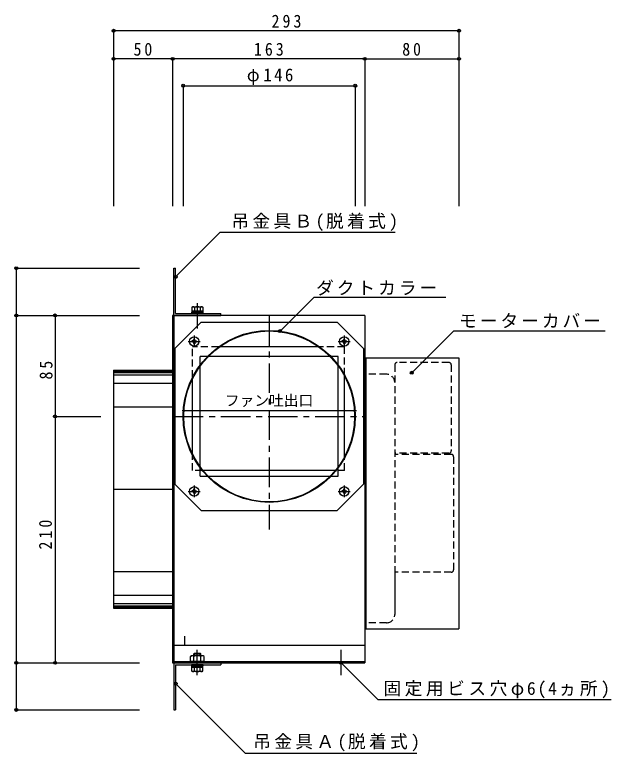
# Model space of a CAD drawing. Units: millimetres at full size, sheet at 1:5. Extents: x -793 to 1010, y -700 to 678.
# Drawn here: x -75 to 431, y -32 to 595 of the extents above; entities that cross this region are included whole.
import ezdxf
from ezdxf.enums import TextEntityAlignment as Align

# ---------------------------------------------------------------- set-up
doc = ezdxf.new("R2010")
doc.units = ezdxf.units.MM
doc.header["$LTSCALE"] = 5
doc.header["$PDMODE"] = 32
doc.header["$PDSIZE"] = 2.5
doc.linetypes.add('CHAIN1', pattern=[8, 5, -1, 1, -1])
doc.linetypes.add('DASHED1', pattern=[1.8, 1.2, -0.6])
doc.layers.add('0-0', color=7, linetype='Continuous')
doc.styles.add('ＭＳ ゴシック', font='')
doc.styles.get('ＭＳ ゴシック').set_extended_font_data('MS Gothic')

msp = doc.modelspace()

# ---------------------------------------------------------------- linework, layer by layer
at = {"layer": '0-0', "color": 4}
for p, q in [((301.944, 581.314), (8.944, 581.314)), ((8.944, 581.314), (8.944, 432.277)), ((301.944, 581.314), (301.944, 432.277)), ((301.944, 581.314), (301.944, 432.277)), ((58.944, 557.477), (8.944, 557.477)), ((8.944, 557.477), (8.944, 432.277)), ((221.944, 557.477), (58.944, 557.477)), ((58.944, 557.477), (58.944, 432.277)), ((221.944, 557.477), (221.944, 432.277)), ((221.944, 557.477), (301.944, 557.477)), ((221.944, 557.477), (221.944, 432.277)), ((301.944, 557.477), (301.944, 432.277)), ((67.944, 534.651), (213.944, 534.651)), ((67.944, 534.651), (67.944, 432.277)), ((213.944, 534.651), (213.944, 432.277)), ((61.544, 372.295), (99.426, 410.177)), ((99.426, 410.177), (247.793, 410.177)), ((-73.694, 379.638), (-73.694, 339.638)), ((-73.694, 379.638), (30.916, 379.638)), ((178.944, 355.058), (150.186, 326.3)), ((178.944, 355.058), (290.734, 355.058)), ((75.944, 347.038), (75.325, 346.68)), ((75.325, 346.68), (75.325, 343.538)), ((75.944, 347.038), (83.944, 347.038)), ((77.635, 346.68), (77.635, 343.538)), ((82.253, 346.68), (82.253, 343.538)), ((83.944, 347.038), (84.563, 346.68)), ((84.563, 346.68), (84.563, 343.538)), ((-73.694, 339.638), (30.916, 339.638)), ((-73.694, 339.638), (-73.694, 44.638)), ((-40.81, 339.638), (-40.81, 253.888)), ((-40.81, 339.638), (30.916, 339.638)), ((84.944, 342.238), (74.944, 342.238)), ((74.944, 342.238), (74.944, 341.238)), ((74.944, 341.238), (84.944, 341.238)), ((75.325, 343.538), (84.563, 343.538)), ((75.344, 343.538), (84.544, 343.538)), ((75.344, 343.538), (75.344, 342.238)), ((75.344, 342.238), (84.544, 342.238)), ((79.918, 343.538), (79.57, 342.238)), ((79.944, 342.738), (79.944, 342.738)), ((80.318, 343.538), (79.97, 342.238)), ((81.194, 342.738), (81.194, 342.738)), ((84.544, 343.538), (84.544, 342.238)), ((84.944, 341.238), (84.944, 342.238)), ((261.926, 290.939), (297.45, 326.464)), ((297.45, 326.464), (425.867, 326.464)), ((-40.81, 253.888), (-40.81, 44.638)), ((-40.81, 253.888), (-2.042, 253.888)), ((84.844, 50.638), (75.044, 50.638)), ((76.944, 52.196), (77.485, 52.738)), ((76.944, 52.196), (82.944, 52.196)), ((76.944, 50.638), (76.944, 52.196)), ((77.485, 52.738), (82.402, 52.738)), ((77.485, 50.638), (77.485, 52.738)), ((78.694, 52.738), (78.694, 52.738)), ((79.944, 52.738), (79.944, 52.738)), ((82.402, 52.738), (82.944, 52.196)), ((82.402, 50.638), (82.402, 52.738)), ((82.944, 50.638), (82.944, 52.196)), ((-73.694, 44.638), (30.916, 44.638)), ((-73.694, 44.638), (-73.694, 4.638)), ((-40.81, 44.638), (30.916, 44.638)), ((85.717, 45.638), (74.17, 45.638)), ((77.057, 45.638), (77.057, 50.133)), ((82.831, 45.638), (82.831, 50.133)), ((201.944, 44.638), (232.99, 13.592)), ((84.944, 43.038), (74.944, 43.038)), ((74.944, 43.038), (74.944, 42.038)), ((74.944, 42.038), (84.944, 42.038)), ((75.325, 37.595), (75.325, 40.738)), ((84.563, 40.738), (75.325, 40.738)), ((84.544, 42.038), (75.344, 42.038)), ((75.344, 40.738), (75.344, 42.038)), ((84.544, 40.738), (75.344, 40.738)), ((77.635, 37.595), (77.635, 40.738)), ((78.694, 41.538), (78.694, 41.538)), ((79.57, 40.738), (79.918, 42.038)), ((79.944, 41.538), (79.944, 41.538)), ((79.97, 40.738), (80.318, 42.038)), ((82.253, 37.595), (82.253, 40.738)), ((84.544, 40.738), (84.544, 42.038)), ((84.563, 37.595), (84.563, 40.738)), ((84.944, 42.038), (84.944, 43.038)), ((75.944, 37.238), (75.325, 37.595)), ((83.944, 37.238), (75.944, 37.238)), ((83.944, 37.238), (84.563, 37.595)), ((61.544, 27.01), (120.657, -32.103)), ((232.99, 13.592), (431.129, 13.592)), ((-73.694, 4.638), (30.916, 4.638)), ((120.657, -32.103), (266.277, -32.103))]:
    msp.add_line(p, q, dxfattribs=at)
at = {"layer": '0-0'}
for p, q in [((61.544, 341.238), (61.544, 379.638)), ((59.944, 339.638), (59.944, 70.638)), ((59.944, 339.638), (99.944, 339.638)), ((61.544, 341.238), (99.944, 341.238)), ((99.944, 339.638), (99.944, 341.238)), ((221.944, 339.638), (221.944, 304.638)), ((83.266, 333.888), (60.944, 311.566)), ((76.233, 318.005), (75.279, 317.99)), ((76.233, 317.05), (75.279, 317.064)), ((76.233, 318.005), (76.639, 318.193)), ((76.233, 317.05), (76.639, 316.862)), ((76.827, 318.599), (76.639, 318.193)), ((76.827, 316.456), (76.639, 316.862)), ((76.827, 318.599), (76.841, 319.552)), ((76.827, 316.456), (76.841, 315.502)), ((77.782, 318.599), (77.767, 319.552)), ((77.782, 316.456), (77.767, 315.502)), ((77.782, 318.599), (77.97, 318.193)), ((77.782, 316.456), (77.97, 316.862)), ((78.376, 318.005), (77.97, 318.193)), ((78.376, 317.05), (77.97, 316.862)), ((78.376, 318.005), (79.329, 317.99)), ((78.376, 317.05), (79.329, 317.064)), ((203.512, 318.005), (202.559, 317.99)), ((203.512, 317.05), (202.559, 317.064)), ((203.512, 318.005), (203.918, 318.193)), ((203.512, 317.05), (203.918, 316.862)), ((204.106, 318.599), (203.918, 318.193)), ((204.106, 316.456), (203.918, 316.862)), ((204.106, 318.599), (204.12, 319.552)), ((204.106, 316.456), (204.12, 315.502)), ((205.061, 318.599), (205.047, 319.552)), ((205.061, 316.456), (205.047, 315.502)), ((205.061, 318.599), (205.249, 318.193)), ((205.061, 316.456), (205.249, 316.862)), ((205.655, 318.005), (205.249, 318.193)), ((205.655, 317.05), (205.249, 316.862)), ((205.655, 318.005), (206.608, 317.99)), ((205.655, 317.05), (206.608, 317.064)), ((60.944, 311.566), (60.944, 196.209)), ((183.932, 312.888), (97.956, 312.888)), ((220.944, 311.566), (220.944, 196.209)), ((82.444, 203.138), (82.444, 304.638)), ((199.444, 304.638), (82.444, 304.638)), ((199.444, 203.138), (199.444, 304.638)), ((221.944, 304.638), (221.944, 44.638)), ((222.944, 303.638), (222.944, 73.638)), ((8.944, 293.138), (58.944, 293.138)), ((8.944, 292.638), (58.944, 292.638)), ((8.944, 292.138), (58.944, 292.138)), ((8.944, 291.138), (58.944, 291.138)), ((8.944, 289.138), (58.944, 289.138)), ((204.944, 218.773), (204.944, 289.002)), ((75.944, 220.661), (75.944, 287.114)), ((8.944, 282.138), (58.944, 282.138)), ((8.944, 262.138), (58.944, 262.138)), ((214.944, 258.638), (66.944, 258.638)), ((197.75, 208.04), (84.138, 208.04)), ((82.444, 203.138), (199.444, 203.138)), ((83.266, 173.888), (60.944, 196.209)), ((220.944, 196.209), (198.622, 173.888)), ((8.944, 192.138), (58.944, 192.138)), ((8.944, 192.138), (58.944, 192.138)), ((76.233, 190.725), (75.279, 190.711)), ((76.233, 189.771), (75.279, 189.785)), ((76.233, 190.725), (76.639, 190.914)), ((76.233, 189.771), (76.639, 189.582)), ((76.827, 191.319), (76.639, 190.914)), ((76.827, 189.177), (76.639, 189.582)), ((76.827, 191.319), (76.841, 192.273)), ((76.827, 189.177), (76.841, 188.223)), ((77.782, 191.319), (77.767, 192.273)), ((77.782, 189.177), (77.767, 188.223)), ((77.782, 191.319), (77.97, 190.914)), ((77.782, 189.177), (77.97, 189.582)), ((78.376, 190.725), (77.97, 190.914)), ((78.376, 189.771), (77.97, 189.582)), ((78.376, 190.725), (79.329, 190.711)), ((78.376, 189.771), (79.329, 189.785)), ((203.512, 190.725), (202.559, 190.711)), ((203.512, 189.771), (202.559, 189.785)), ((203.512, 190.725), (203.918, 190.914)), ((203.512, 189.771), (203.918, 189.582)), ((204.106, 191.319), (203.918, 190.914)), ((204.106, 189.177), (203.918, 189.582)), ((204.106, 191.319), (204.12, 192.273)), ((204.106, 189.177), (204.12, 188.223)), ((205.061, 191.319), (205.047, 192.273)), ((205.061, 189.177), (205.047, 188.223)), ((205.061, 191.319), (205.249, 190.914)), ((205.061, 189.177), (205.249, 189.582)), ((205.655, 190.725), (205.249, 190.914)), ((205.655, 189.771), (205.249, 189.582)), ((205.655, 190.725), (206.608, 190.711)), ((205.655, 189.771), (206.608, 189.785)), ((83.266, 173.888), (198.622, 173.888)), ((8.944, 122.138), (58.944, 122.138)), ((8.944, 102.138), (58.944, 102.138)), ((8.944, 95.138), (58.944, 95.138)), ((8.944, 93.138), (58.944, 93.138)), ((8.944, 92.138), (58.944, 92.138)), ((8.944, 91.638), (58.944, 91.638)), ((59.944, 70.638), (59.944, 44.638)), ((221.944, 73.638), (301.944, 73.638)), ((69.444, 59.888), (69.444, 67.388)), ((59.944, 59.638), (221.944, 59.638)), ((59.944, 45.638), (221.944, 45.638)), ((59.944, 44.638), (59.944, 4.638)), ((61.544, 43.038), (61.544, 4.638)), ((61.544, 43.038), (99.944, 43.038)), ((59.944, 4.638), (61.544, 4.638))]:
    msp.add_line(p, q, dxfattribs=at)
at = {"layer": '0-0', "color": 4, "linetype": 'CHAIN1'}
for p, q in [((79.944, 350.038), (79.944, 328.538)), ((140.944, 338.888), (140.944, 157.905)), ((77.304, 322.527), (77.304, 312.527)), ((204.584, 322.527), (204.584, 312.527)), ((72.304, 317.527), (82.304, 317.527)), ((199.584, 317.527), (209.584, 317.527)), ((59.944, 253.888), (222.944, 253.888)), ((77.304, 195.248), (77.304, 185.248)), ((204.584, 195.248), (204.584, 185.248)), ((72.304, 190.248), (82.304, 190.248)), ((199.584, 190.248), (209.584, 190.248)), ((79.944, 34.238), (79.944, 55.738)), ((201.944, 34.238), (201.944, 55.738))]:
    msp.add_line(p, q, dxfattribs=at)
at = {"layer": '0-0', "linetype": 'DASHED1'}
for p, q in [((97.956, 312.888), (75.944, 312.888)), ((75.944, 287.114), (75.944, 312.888)), ((247.444, 297.638), (247.444, 85.638)), ((247.444, 297.638), (247.444, 282.638)), ((293.444, 299.638), (249.444, 299.638)), ((293.444, 299.638), (249.444, 299.638)), ((295.444, 297.638), (295.444, 224.638)), ((295.444, 297.638), (295.444, 224.638)), ((240.444, 289.638), (221.944, 289.638)), ((240.444, 289.638), (221.944, 289.638)), ((75.944, 208.04), (75.944, 220.661)), ((293.444, 222.638), (247.444, 222.638)), ((293.444, 222.638), (247.444, 222.638)), ((247.444, 222.638), (247.444, 221.638)), ((295.444, 221.638), (247.444, 221.638)), ((295.444, 221.638), (247.444, 221.638)), ((297.444, 219.638), (297.444, 123.638)), ((297.444, 219.638), (297.444, 123.638)), ((204.944, 208.04), (204.944, 218.773)), ((84.138, 208.04), (75.944, 208.04)), ((204.944, 208.04), (197.75, 208.04)), ((295.444, 121.638), (247.444, 121.638)), ((295.444, 121.638), (247.444, 121.638)), ((247.444, 121.638), (247.444, 85.638)), ((240.444, 78.638), (221.944, 78.638)), ((240.444, 78.638), (221.944, 78.638))]:
    msp.add_line(p, q, dxfattribs=at)
at = {"layer": '0-0'}
for points in [[(59.944, 339.638), (59.944, 379.638), (61.544, 379.638)], [(221.944, 339.638), (58.944, 339.638), (58.944, 44.638), (221.944, 44.638)], [(83.266, 333.888), (198.622, 333.888), (220.944, 311.566)], [(221.944, 303.638), (301.944, 303.638), (301.944, 73.638)], [(8.944, 293.138), (8.944, 91.138), (58.944, 91.138)], [(59.944, 44.638), (99.944, 44.638), (99.944, 43.038)]]:
    msp.add_lwpolyline(points, dxfattribs=at)
at = {"layer": '0-0', "linetype": 'DASHED1'}
msp.add_lwpolyline([(204.944, 289.002), (204.944, 312.888), (183.932, 312.888)], dxfattribs=at)
at = {"layer": '0-0', "color": 4}
for points in [[(74.17, 45.638), (74.17, 50.133), (75.044, 50.638)], [(85.717, 45.638), (85.717, 50.133), (84.844, 50.638)]]:
    msp.add_lwpolyline(points, dxfattribs=at)
at = {"layer": '0-0'}
for centre, radius in [((140.944, 253.888), 73), ((140.944, 253.888), 72.5), ((77.304, 317.527), 4), ((204.584, 317.527), 4), ((77.304, 190.248), 4), ((204.584, 190.248), 4)]:
    msp.add_circle(centre, radius, dxfattribs=at)
at = {"layer": '0-0', "color": 4}
for centre, radius, start, end in [((76.48, 344.993), 2.045, 55.61575, 124.38423), ((79.944, 339.395), 7.643, 72.41203, 107.58795), ((83.408, 344.993), 2.045, 55.61575, 124.38423), ((75.614, 48.024), 2.556, 55.61586, 124.38412), ((79.944, 41.026), 9.553, 72.41209, 107.58789), ((84.274, 48.024), 2.556, 55.61586, 124.38412), ((76.48, 39.282), 2.045, 235.61575, 304.38423), ((79.944, 44.88), 7.643, 252.41203, 287.58795), ((83.408, 39.282), 2.045, 235.61575, 304.38423)]:
    msp.add_arc(centre, radius, start, end, dxfattribs=at)
at = {"layer": '0-0'}
for centre, start, end in [((77.304, 317.527), 167.11887, 192.88112), ((77.304, 317.527), 77.11887, 102.88112), ((77.304, 317.527), 257.11887, 282.88112), ((77.304, 317.527), 347.11887, 12.88112), ((204.584, 317.527), 167.11887, 192.88112), ((204.584, 317.527), 77.11887, 102.88112), ((204.584, 317.527), 257.11887, 282.88112), ((204.584, 317.527), 347.11887, 12.88112), ((77.304, 190.248), 167.11887, 192.88112), ((77.304, 190.248), 77.11887, 102.88112), ((77.304, 190.248), 257.11887, 282.88112), ((77.304, 190.248), 347.11887, 12.88112), ((204.584, 190.248), 167.11887, 192.88112), ((204.584, 190.248), 77.11887, 102.88112), ((204.584, 190.248), 257.11887, 282.88112), ((204.584, 190.248), 347.11887, 12.88112)]:
    msp.add_arc(centre, 2.077, start, end, dxfattribs=at)
at = {"layer": '0-0', "linetype": 'DASHED1'}
for centre, radius, start, end in [((249.444, 297.638), 2, 90, 180), ((249.444, 297.638), 2, 90, 180), ((293.444, 297.638), 2, 0, 90), ((293.444, 297.638), 2, 0, 90), ((240.444, 282.638), 7, 0, 90), ((240.444, 282.638), 7, 0, 90), ((293.444, 224.638), 2, 270, 0), ((293.444, 224.638), 2, 270, 0), ((295.444, 219.638), 2, 0, 90), ((295.444, 219.638), 2, 0, 90), ((295.444, 123.638), 2, 270, 0), ((295.444, 123.638), 2, 270, 0), ((240.444, 85.638), 7, 270, 0), ((240.444, 85.638), 7, 270, 0)]:
    msp.add_arc(centre, radius, start, end, dxfattribs=at)
at = {"layer": '0-0', "color": 5}
for p in [(8.944, 581.314), (301.944, 581.314), (8.944, 557.477), (58.944, 557.477), (221.944, 557.477), (301.944, 557.477), (67.944, 534.651), (213.944, 534.651), (-73.694, 379.638), (61.544, 372.295), (-73.694, 339.638), (-40.81, 339.638), (150.186, 326.3), (261.926, 290.939), (-40.81, 253.888), (-73.694, 44.638), (-40.81, 44.638), (201.944, 44.638), (61.544, 27.01), (-73.694, 4.638)]:
    msp.add_point(p, dxfattribs=at)

# ---------------------------------------------------------------- texts
at = {"layer": '0-0', "color": 4, "style": 'ＭＳ ゴシック'}
msp.add_text('ファン吐出口', height=9.164, dxfattribs=at).set_placement((103.298, 260.078), align=Align.BOTTOM_LEFT)
at = {"layer": '0-0', "char_height": 11, "attachment_point": 7, "style": 'ＭＳ ゴシック'}
for s, insert in [('\\T1.38;\\W0.9;293', (142.944, 583.814)), ('\\T1.36;\\W0.9;50', (25.819, 559.977)), ('\\T1.38;\\W0.9;163', (127.944, 559.977)), ('\\T1.36;\\W0.9;80', (253.819, 559.977)), ('\\T1.29;\\W0.95;φ146', (121.999, 535.379)), ('\\T1.19;吊金具Ｂ(脱着式)', (108.837, 411.311)), ('\\T1.17;ダクトカラー', (180.7, 356.458)), ('\\T1.17;モーターカバー', (302.048, 328.851)), ('\\T1.2;固定用ビス穴φ6(4ヵ所)', (237.888, 14.469)), ('\\T1.19;吊金具Ａ(脱着式)', (127.419, -30.542))]:
    msp.add_mtext(s, dxfattribs=dict(at, insert=insert))
at = {"layer": '0-0', "char_height": 11, "attachment_point": 7, "rotation": 90, "style": 'ＭＳ ゴシック'}
for s, insert in [('\\T1.36;\\W0.9;85', (-42.811, 285.211)), ('\\T1.38;\\W0.9;210', (-43.31, 140.885))]:
    msp.add_mtext(s, dxfattribs=dict(at, insert=insert))

doc.saveas('drawing.dxf')
